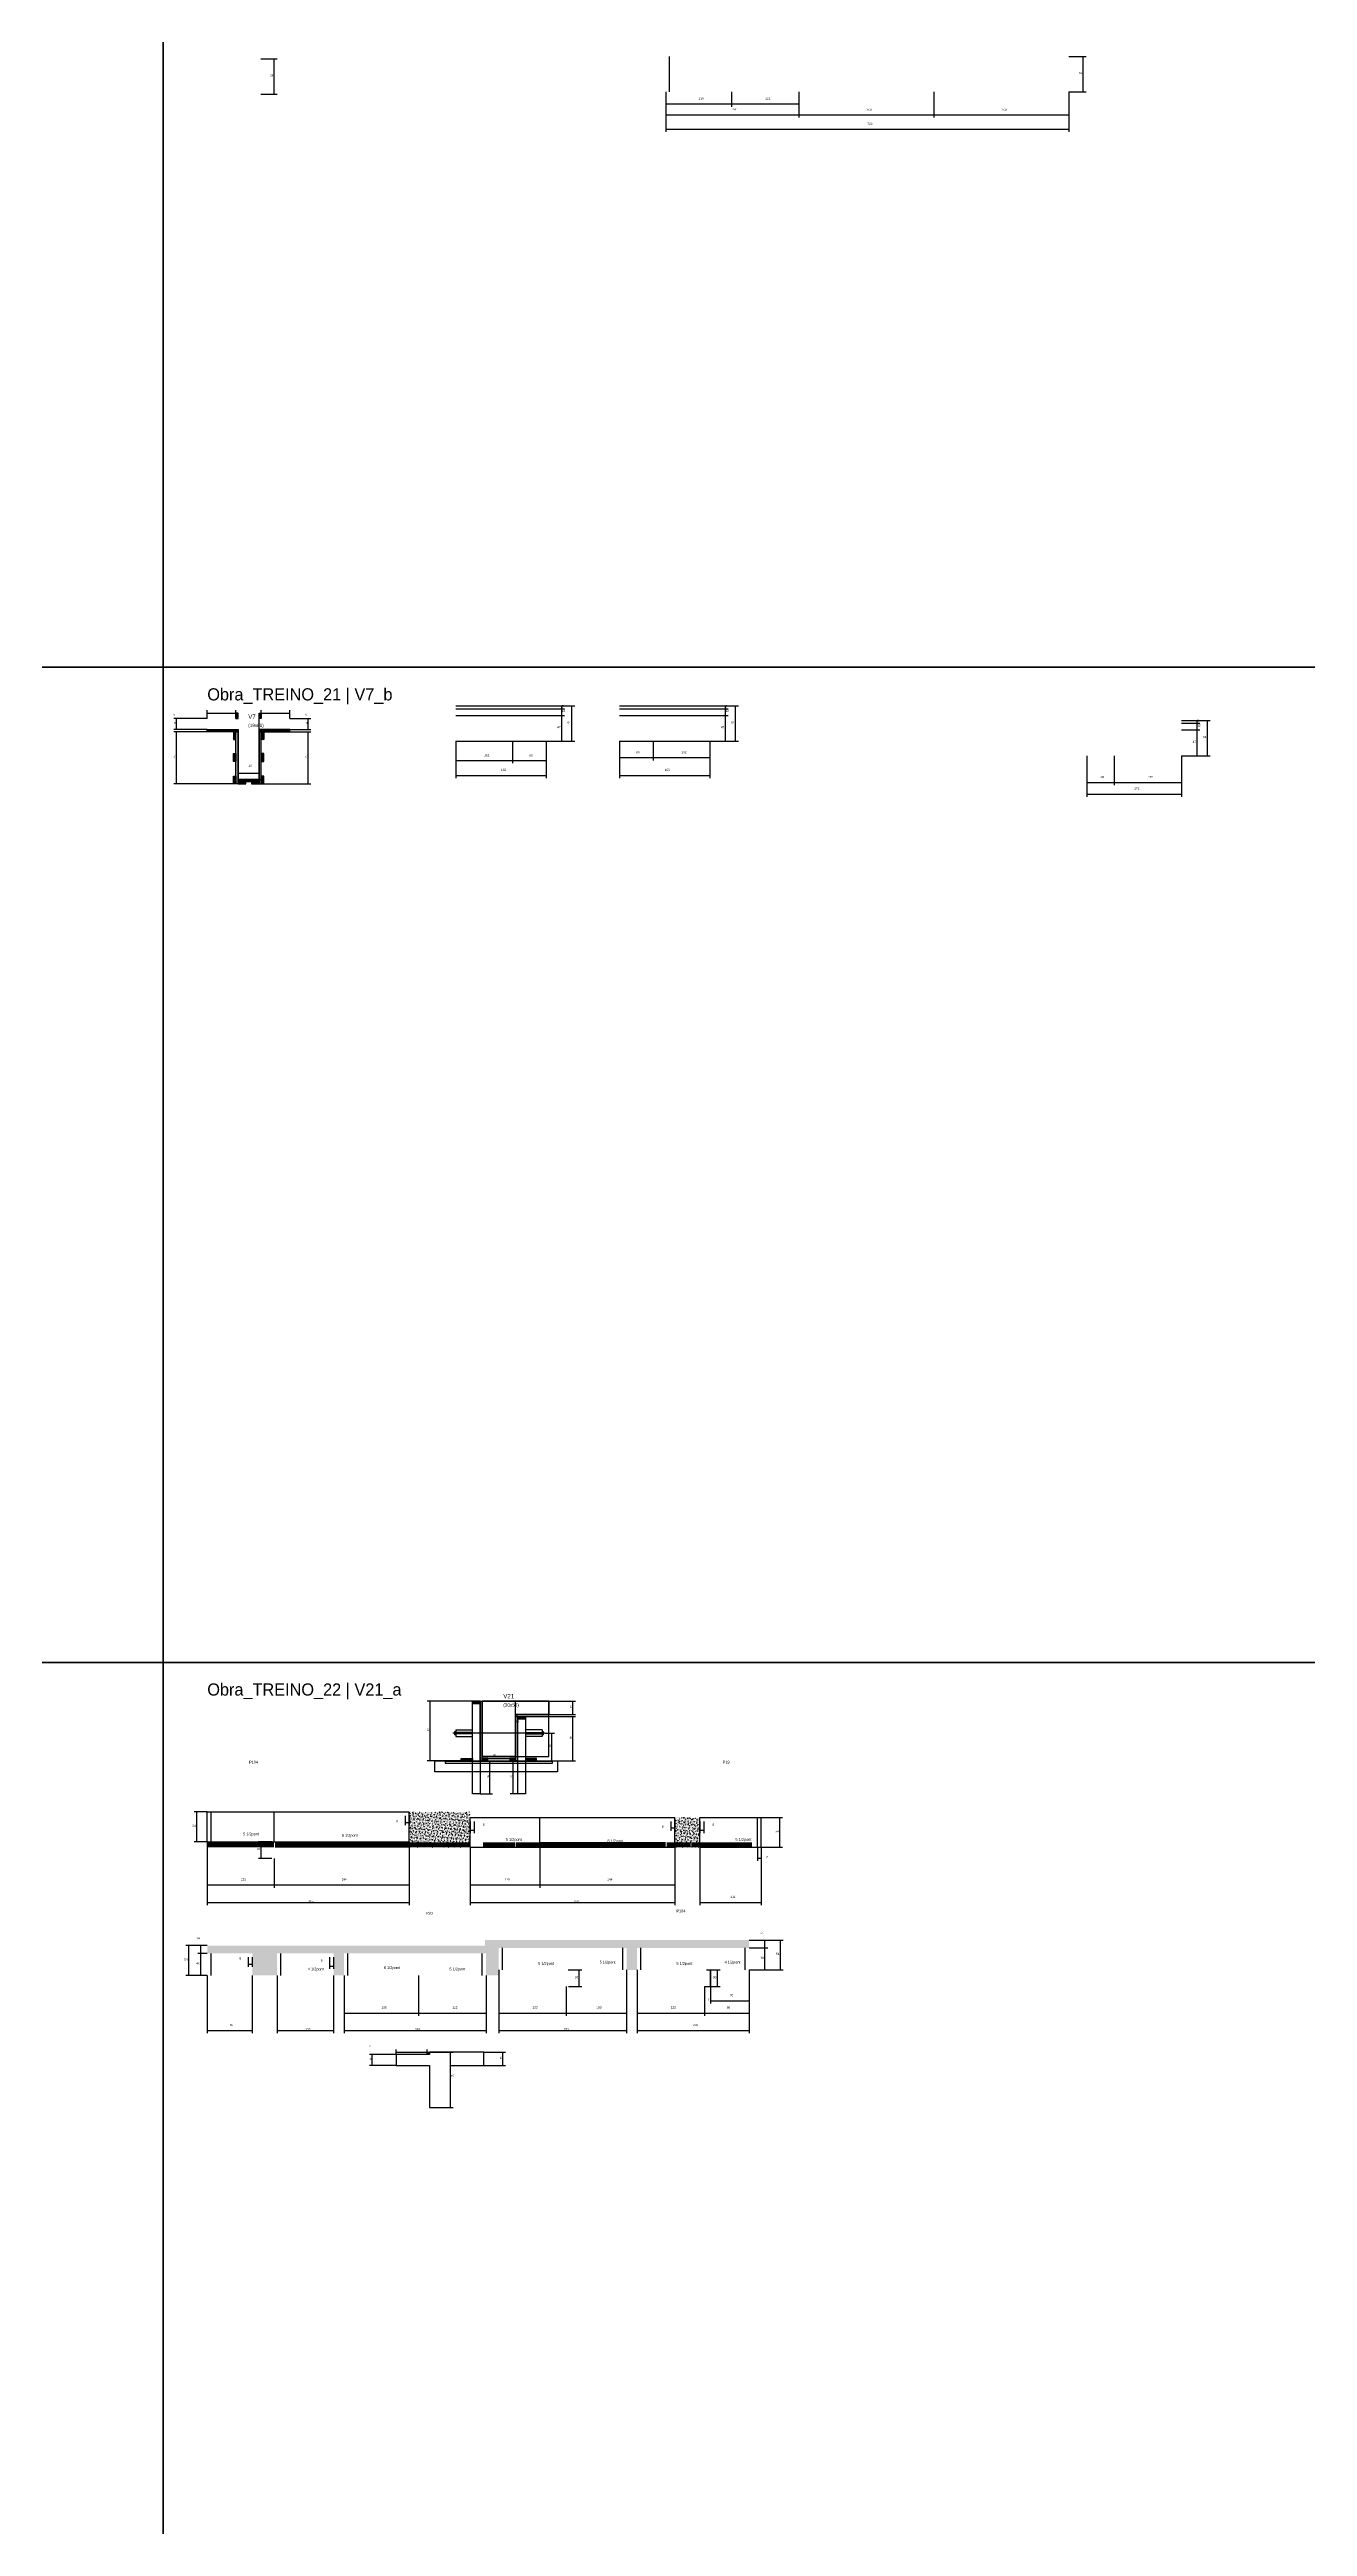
# Model space of a CAD drawing. Header units: metres. Extents: x -41 to 34840, y -36000 to 1848.
# Drawn here: x 8495 to 10769, y -26763 to -22283 of the extents above; entities that cross this region are included whole.
import ezdxf

# ---------------------------------------------------------------- set-up
doc = ezdxf.new("R2010")
doc.units = ezdxf.units.M
for name, color, linetype in [('barrote', 126, 'Continuous'), ('CELL_BORDER', 8, 'Continuous'), ('CONCRETO', 251, 'Continuous'), ('COTA', 4, 'Continuous'), ('Cota Seção (2x)', 4, 'Continuous'), ('Hachura', 253, 'Continuous'), ('LABEL_ID', 3, 'Continuous'), ('Madeira', 126, 'Continuous'), ('NOMENCLATURA', 7, 'Continuous'), ('Painéis', 200, 'Continuous'), ('SARR_2.2x7', 40, 'Continuous'), ('SCO-___-LAJ', 4, 'Continuous'), ('TENSOR', 2, 'Continuous'), ('Texto Seção', 7, 'Continuous')]:
    doc.layers.add(name, color=color, linetype=linetype)

msp = doc.modelspace()

# ---------------------------------------------------------------- hatches: boundary and pattern name
at = {"layer": 'COTA'}
h = msp.add_hatch(dxfattribs=at)
h.set_pattern_fill('AR-CONC', scale=0.03)
h.paths.add_polyline_path([(9145, -25470.5), (9145, -25524.5), (9145, -25534.5), (9255, -25534.5), (9255, -25480.5), (9255, -25470.5)])
h = msp.add_hatch(dxfattribs=at)
h.set_pattern_fill('AR-CONC', scale=0.03)
h.paths.add_polyline_path([(9670.2, -25480.5), (9625.2, -25480.5), (9625.2, -25534.5), (9670.2, -25534.5)])
h = msp.add_hatch(dxfattribs=at)
h.set_pattern_fill('AR-CONC', scale=0.03)
h.paths.add_polyline_path([(9282.1, -25712.3), (8780, -25712.3), (8780, -25726.3), (8861.2, -25726.3), (8861.2, -25766.3), (8906.2, -25766.3), (8906.2, -25726.3), (9008.3, -25726.3), (9008.3, -25766.3), (9027.3, -25766.3), (9027.3, -25726.3), (9283.9, -25726.3), (9283.9, -25766.3), (9306.9, -25766.3), (9306.9, -25756.3), (9306.9, -25716.3), (9537.9, -25716.3), (9537.9, -25756.3), (9556.9, -25756.3), (9556.9, -25716.3), (9759.4, -25716.3), (9759.4, -25702.3), (9282.1, -25702.3)])
at = {"layer": 'Hachura'}
h = msp.add_hatch(color=8, dxfattribs=at)
h.dxf.hatch_style = 1
h.paths.add_polyline_path([(8780, -23516.8), (8780, -23512.8), (8780, -23512.8), (8835.6, -23512.8), (8835.6, -23512.8), (8835.6, -23516.8), (8835.6, -23516.8), (8780, -23516.8)])
h = msp.add_hatch(dxfattribs=at)
h.set_pattern_fill('ANSI31', scale=0.5)
h.paths.add_polyline_path([(8831.6, -23516.8), (8827.2, -23516.8), (8827.2, -23516.8), (8827.2, -23530.8), (8827.2, -23530.8), (8831.6, -23530.8), (8831.6, -23530.8), (8831.6, -23516.8)])
h = msp.add_hatch(color=8, dxfattribs=at)
h.dxf.hatch_style = 1
h.paths.add_polyline_path([(8835.6, -23482.8), (8831.6, -23482.8), (8831.6, -23482.8), (8831.6, -23492.8), (8831.6, -23492.8), (8835.6, -23492.8), (8835.6, -23492.8), (8835.6, -23482.8)])
h = msp.add_hatch(color=8, dxfattribs=at)
h.dxf.hatch_style = 1
h.paths.add_polyline_path([(8831.6, -23516.8), (8835.6, -23516.8), (8835.6, -23516.8), (8835.6, -23610.8), (8835.6, -23610.8), (8831.6, -23610.8), (8831.6, -23610.8), (8831.6, -23516.8)])
h = msp.add_hatch(color=8, dxfattribs=at)
h.dxf.hatch_style = 1
h.paths.add_polyline_path([(8873.6, -23482.8), (8877.6, -23482.8), (8877.6, -23482.8), (8877.6, -23492.8), (8877.6, -23492.8), (8873.6, -23492.8), (8873.6, -23492.8), (8873.6, -23482.8)])
h = msp.add_hatch(color=8, dxfattribs=at)
h.dxf.hatch_style = 1
h.paths.add_polyline_path([(8929.2, -23516.8), (8929.2, -23512.8), (8929.2, -23512.8), (8873.6, -23512.8), (8873.6, -23512.8), (8873.6, -23516.8), (8873.6, -23516.8), (8929.2, -23516.8)])
h = msp.add_hatch(color=8, dxfattribs=at)
h.dxf.hatch_style = 1
h.paths.add_polyline_path([(8877.6, -23516.8), (8873.6, -23516.8), (8873.6, -23516.8), (8873.6, -23610.8), (8873.6, -23610.8), (8877.6, -23610.8), (8877.6, -23610.8), (8877.6, -23516.8)])
h = msp.add_hatch(dxfattribs=at)
h.set_pattern_fill('ANSI31', scale=0.5)
h.paths.add_polyline_path([(8877.6, -23516.8), (8882, -23516.8), (8882, -23516.8), (8882, -23530.8), (8882, -23530.8), (8877.6, -23530.8), (8877.6, -23530.8), (8877.6, -23516.8)])
h = msp.add_hatch(dxfattribs=at)
h.set_pattern_fill('ANSI31', scale=0.5)
h.paths.add_polyline_path([(8831.6, -23570.3), (8827.2, -23570.3), (8827.2, -23570.3), (8827.2, -23556.3), (8827.2, -23556.3), (8831.6, -23556.3), (8831.6, -23556.3), (8831.6, -23570.3)])
h = msp.add_hatch(dxfattribs=at)
h.set_pattern_fill('ANSI31', scale=0.5)
h.paths.add_polyline_path([(8877.6, -23570.3), (8882, -23570.3), (8882, -23570.3), (8882, -23556.3), (8882, -23556.3), (8877.6, -23556.3), (8877.6, -23556.3), (8877.6, -23570.3)])
h = msp.add_hatch(dxfattribs=at)
h.set_pattern_fill('ANSI31', scale=0.5)
h.paths.add_polyline_path([(8831.6, -23610.8), (8827.2, -23610.8), (8827.2, -23610.8), (8827.2, -23596.8), (8827.2, -23596.8), (8831.6, -23596.8), (8831.6, -23596.8), (8831.6, -23610.8)])
h = msp.add_hatch(color=8, dxfattribs=at)
h.dxf.hatch_style = 1
h.paths.add_polyline_path([(8873.6, -23606.4), (8873.6, -23602.8), (8873.6, -23602.8), (8835.6, -23602.8), (8835.6, -23602.8), (8835.6, -23606.4), (8835.6, -23606.4), (8873.6, -23606.4)])
h = msp.add_hatch(dxfattribs=at)
h.set_pattern_fill('ANSI31', scale=0.5)
h.paths.add_polyline_path([(8849.6, -23610.8), (8849.6, -23606.4), (8849.6, -23606.4), (8835.6, -23606.4), (8835.6, -23606.4), (8835.6, -23610.8), (8835.6, -23610.8), (8849.6, -23610.8)])
h = msp.add_hatch(dxfattribs=at)
h.set_pattern_fill('ANSI31', scale=0.5)
h.paths.add_polyline_path([(8873.6, -23610.8), (8873.6, -23606.4), (8873.6, -23606.4), (8859.6, -23606.4), (8859.6, -23606.4), (8859.6, -23610.8), (8859.6, -23610.8), (8873.6, -23610.8)])
h = msp.add_hatch(dxfattribs=at)
h.set_pattern_fill('ANSI31', scale=0.5)
h.paths.add_polyline_path([(8877.6, -23610.8), (8882, -23610.8), (8882, -23610.8), (8882, -23596.8), (8882, -23596.8), (8877.6, -23596.8), (8877.6, -23596.8), (8877.6, -23610.8)])
h = msp.add_hatch(dxfattribs=at)
h.set_pattern_fill('ANSI31', scale=0.5)
h.paths.add_polyline_path([(9259.1, -25270), (9259.1, -25274.4), (9259.1, -25274.4), (9273.1, -25274.4), (9273.1, -25274.4), (9273.1, -25270), (9273.1, -25270), (9259.1, -25270)])
h = msp.add_hatch(color=8, dxfattribs=at)
h.dxf.hatch_style = 1
h.paths.add_polyline_path([(9273.1, -25270), (9277.1, -25270), (9277.1, -25270), (9277.1, -25378), (9277.1, -25378), (9273.1, -25378), (9273.1, -25378), (9273.1, -25270)])
h = msp.add_hatch(color=8, dxfattribs=at)
h.dxf.hatch_style = 1
h.paths.add_polyline_path([(9397.1, -25298), (9397.1, -25294), (9397.1, -25294), (9337.1, -25294), (9337.1, -25294), (9337.1, -25298), (9337.1, -25298), (9397.1, -25298)])
h = msp.add_hatch(color=8, dxfattribs=at)
h.dxf.hatch_style = 1
h.paths.add_polyline_path([(9341.1, -25298), (9337.1, -25298), (9337.1, -25298), (9337.1, -25378), (9337.1, -25378), (9341.1, -25378), (9341.1, -25378), (9341.1, -25298)])
h = msp.add_hatch(dxfattribs=at)
h.set_pattern_fill('ANSI31', scale=0.5)
h.paths.add_polyline_path([(9355.1, -25298), (9355.1, -25302.4), (9355.1, -25302.4), (9341.1, -25302.4), (9341.1, -25302.4), (9341.1, -25298), (9341.1, -25298), (9355.1, -25298)])
h = msp.add_hatch(dxfattribs=at)
h.set_pattern_fill('ANSI31', scale=0.5)
h.paths.add_polyline_path([(9239.1, -25378), (9239.1, -25373.6), (9239.1, -25373.6), (9259.1, -25373.6), (9259.1, -25373.6), (9259.1, -25378), (9259.1, -25378), (9239.1, -25378)])
h = msp.add_hatch(color=8, dxfattribs=at)
h.dxf.hatch_style = 1
h.paths.add_polyline_path([(9337.1, -25373.6), (9337.1, -25370), (9337.1, -25370), (9277.1, -25370), (9277.1, -25370), (9277.1, -25373.6), (9277.1, -25373.6), (9337.1, -25373.6)])
h = msp.add_hatch(dxfattribs=at)
h.set_pattern_fill('ANSI31', scale=0.5)
h.paths.add_polyline_path([(9287.1, -25378), (9287.1, -25373.6), (9287.1, -25373.6), (9277.1, -25373.6), (9277.1, -25373.6), (9277.1, -25378), (9277.1, -25378), (9287.1, -25378)])
h = msp.add_hatch(dxfattribs=at)
h.set_pattern_fill('ANSI31', scale=0.5)
h.paths.add_polyline_path([(9337.1, -25378), (9337.1, -25373.6), (9337.1, -25373.6), (9327.1, -25373.6), (9327.1, -25373.6), (9327.1, -25378), (9327.1, -25378), (9337.1, -25378)])
h = msp.add_hatch(dxfattribs=at)
h.set_pattern_fill('ANSI31', scale=0.5)
h.paths.add_polyline_path([(9375.1, -25378), (9375.1, -25373.6), (9375.1, -25373.6), (9355.1, -25373.6), (9355.1, -25373.6), (9355.1, -25378), (9355.1, -25378), (9375.1, -25378)])
h = msp.add_hatch(color=8, dxfattribs=at)
h.dxf.hatch_style = 1
h.paths.add_polyline_path([(9177.7, -25905.2), (9181.7, -25905.2), (9181.7, -25905.2), (9181.7, -25909.2), (9181.7, -25909.2), (9177.7, -25909.2), (9177.7, -25909.2), (9177.7, -25905.2)])

# ---------------------------------------------------------------- linework, layer by layer
for p, q in [((9227.1, -25325), (9227.1, -25331)), ((9227.1, -25325), (9229.1, -25325)), ((9229.1, -25331), (9227.1, -25331)), ((9229.1, -25322), (9229.1, -25334)), ((9229.1, -25322), (9259.1, -25322)), ((9259.1, -25327), (9229.1, -25327)), ((9259.1, -25329), (9229.1, -25329)), ((9229.1, -25334), (9259.1, -25334)), ((9385.1, -25322), (9355.1, -25322)), ((9355.1, -25327), (9385.1, -25327)), ((9355.1, -25329), (9385.1, -25329)), ((9385.1, -25334), (9355.1, -25334)), ((9385.1, -25322), (9385.1, -25334)), ((9385.1, -25325), (9387.1, -25325)), ((9385.1, -25331), (9387.1, -25331)), ((9387.1, -25325), (9387.1, -25331))]:
    msp.add_line(p, q)
at = {"layer": 'barrote'}
msp.add_lwpolyline([(9413, -25398), (9191.4, -25398), (9191.4, -25378), (9413, -25378)], close=True, dxfattribs=at)
at = {"layer": 'CELL_BORDER'}
for points in [[(5800, -23400), (8700, -23400), (8700, -21600), (5800, -21600)], [(8700, -23400), (11600, -23400), (11600, -21600), (8700, -21600)], [(5800, -25200), (8700, -25200), (8700, -23400), (5800, -23400)], [(8700, -25200), (11600, -25200), (11600, -23400), (8700, -23400)], [(5800, -27000), (8700, -27000), (8700, -25200), (5800, -25200)], [(8700, -27000), (11600, -27000), (11600, -25200), (8700, -25200)]]:
    msp.add_lwpolyline(points, close=True, dxfattribs=at)
at = {"layer": 'CONCRETO'}
for points in [[(9277.1, -25290), (9277.1, -25270), (9397.1, -25270), (9397.1, -25294), (9337.1, -25294), (9337.1, -25370), (9277.1, -25370), (9277.1, -25290)], [(9277.1, -25370), (9397.1, -25370), (9397.1, -25270), (9277.1, -25270)]]:
    msp.add_lwpolyline(points, close=True, dxfattribs=at)
for points in [[(9181.7, -25909.2), (9121.7, -25909.2), (9121.7, -25929.2), (9181.7, -25929.2), (9181.7, -26005.2), (9219.7, -26005.2), (9219.7, -25939.2), (9219.7, -25929.2), (9279.7, -25929.2)], [(9279.7, -25929.2), (9279.7, -25905.2), (9181.7, -25905.2)]]:
    msp.add_lwpolyline(points, dxfattribs=at)
at = {"layer": 'COTA'}
for p, q in [((8877, -22299.7), (8906, -22299.7)), ((8901, -22363.7), (8901, -22299.7)), ((10337.6, -22295.2), (10368.5, -22295.2)), ((10363.5, -22359.2), (10363.5, -22295.2)), ((8877, -22363.7), (8906, -22363.7)), ((9608.6, -22359.2), (9608.6, -22431.8)), ((9608.6, -22359.2), (9608.6, -22386.1)), ((9608.6, -22359.2), (9608.6, -22405.9)), ((9608.6, -22381.1), (9727.6, -22381.1)), ((9608.6, -22400.9), (9849.6, -22400.9)), ((9727.6, -22359.2), (9727.6, -22386.1)), ((9727.6, -22359.2), (9727.6, -22386.1)), ((9727.6, -22381.1), (9849.6, -22381.1)), ((9849.6, -22359.2), (9849.6, -22405.9)), ((9849.6, -22359.2), (9849.6, -22386.1)), ((9849.6, -22359.2), (9849.6, -22405.9)), ((9849.6, -22400.9), (10093.6, -22400.9)), ((10093.6, -22359.2), (10093.6, -22405.9)), ((10093.6, -22359.2), (10093.6, -22405.9)), ((10093.6, -22400.9), (10337.6, -22400.9)), ((10337.6, -22359.2), (10337.6, -22431.8)), ((10337.6, -22359.2), (10337.6, -22405.9)), ((10337.6, -22359.2), (10368.5, -22359.2)), ((9608.6, -22426.8), (10337.6, -22426.8)), ((9392.4, -23470), (9444.2, -23470)), ((9392.4, -23470), (9425.7, -23470)), ((9392.4, -23475), (9425.7, -23475)), ((9392.4, -23475), (9425.7, -23475)), ((9420.7, -23475), (9420.7, -23470)), ((9420.7, -23487), (9420.7, -23475)), ((9439.2, -23534), (9439.2, -23470)), ((9688.2, -23470), (9740, -23470)), ((9688.2, -23470), (9721.5, -23470)), ((9688.2, -23475), (9721.5, -23475)), ((9688.2, -23475), (9721.5, -23475)), ((9716.5, -23475), (9716.5, -23470)), ((9716.5, -23487), (9716.5, -23475)), ((9735, -23534), (9735, -23470)), ((8780, -23492.8), (8719.4, -23492.8)), ((8780, -23512.8), (8719.4, -23512.8)), ((8780, -23516.8), (8719.4, -23516.8)), ((8724.4, -23512.8), (8724.4, -23492.8)), ((8724.4, -23610.8), (8724.4, -23516.8)), ((8780, -23492.8), (8780, -23477.8)), ((8780, -23482.8), (8831.6, -23482.8)), ((8831.6, -23482.8), (8831.6, -23477.8)), ((8877.6, -23482.8), (8877.6, -23477.8)), ((8877.6, -23482.8), (8929.2, -23482.8)), ((8929.2, -23492.8), (8929.2, -23477.8)), ((8929.2, -23492.8), (8967.4, -23492.8)), ((8929.2, -23512.8), (8967.4, -23512.8)), ((8929.2, -23516.8), (8967.4, -23516.8)), ((8962.4, -23512.8), (8962.4, -23492.8)), ((8962.4, -23610.8), (8962.4, -23516.8)), ((9392.4, -23487), (9425.7, -23487)), ((9392.4, -23487), (9425.7, -23487)), ((9420.7, -23534), (9420.7, -23487)), ((9688.2, -23487), (9721.5, -23487)), ((9688.2, -23487), (9721.5, -23487)), ((9716.5, -23534), (9716.5, -23487)), ((10541.1, -23496.3), (10592.9, -23496.3)), ((10541.1, -23496.3), (10574.4, -23496.3)), ((10541.1, -23501.3), (10574.4, -23501.3)), ((10541.1, -23501.3), (10574.4, -23501.3)), ((10541.1, -23513.3), (10574.4, -23513.3)), ((10541.1, -23513.3), (10574.4, -23513.3)), ((10569.4, -23501.3), (10569.4, -23496.3)), ((10569.4, -23513.3), (10569.4, -23501.3)), ((10569.4, -23560.3), (10569.4, -23513.3)), ((10587.9, -23560.3), (10587.9, -23496.3)), ((9229.4, -23534), (9229.4, -23600.8)), ((9229.4, -23534), (9229.4, -23573.7)), ((9331.9, -23534), (9331.9, -23573.7)), ((9331.9, -23534), (9331.9, -23573.7)), ((9392.4, -23534), (9392.4, -23600.8)), ((9392.4, -23534), (9425.7, -23534)), ((9392.4, -23534), (9444.2, -23534)), ((9392.4, -23534), (9392.4, -23573.7)), ((9525.2, -23534), (9525.2, -23600.8)), ((9525.2, -23534), (9525.2, -23568.4)), ((9525.2, -23563.4), (9585.7, -23563.4)), ((9585.7, -23534), (9585.7, -23568.4)), ((9585.7, -23534), (9585.7, -23568.4)), ((9585.7, -23563.4), (9688.2, -23563.4)), ((9688.2, -23534), (9688.2, -23600.8)), ((9688.2, -23534), (9721.5, -23534)), ((9688.2, -23534), (9740, -23534)), ((9688.2, -23534), (9688.2, -23568.4)), ((10370.1, -23560.3), (10370.1, -23634.5)), ((10370.1, -23560.3), (10370.1, -23613.2)), ((10419.1, -23560.3), (10419.1, -23613.2)), ((10419.1, -23560.3), (10419.1, -23613.2)), ((10541.1, -23560.3), (10541.1, -23634.5)), ((10541.1, -23560.3), (10574.4, -23560.3)), ((10541.1, -23560.3), (10592.9, -23560.3)), ((10541.1, -23560.3), (10541.1, -23613.2)), ((9229.4, -23568.7), (9331.9, -23568.7)), ((9229.4, -23595.8), (9392.4, -23595.8)), ((9331.9, -23568.7), (9392.4, -23568.7)), ((9525.2, -23595.8), (9688.2, -23595.8)), ((10370.1, -23608.2), (10419.1, -23608.2)), ((10419.1, -23608.2), (10541.1, -23608.2)), ((8827.2, -23610.8), (8719.4, -23610.8)), ((8882, -23610.8), (8967.4, -23610.8)), ((10370.1, -23629.5), (10541.1, -23629.5)), ((9259.1, -25270), (9177.6, -25270)), ((9182.6, -25378), (9182.6, -25270)), ((9397.1, -25270), (9445.5, -25270)), ((9397.1, -25294), (9445.5, -25294)), ((9397.1, -25298), (9445.5, -25298)), ((9440.5, -25294), (9440.5, -25270)), ((9440.5, -25378), (9440.5, -25298)), ((9390.1, -25328), (9407.6, -25328)), ((9402.6, -25378), (9402.6, -25328)), ((9239.1, -25378), (9177.6, -25378)), ((9273.1, -25378), (9295.8, -25378)), ((9290.8, -25438), (9290.8, -25378)), ((9341.1, -25378), (9327.7, -25378)), ((9332.7, -25438), (9332.7, -25378)), ((9375.1, -25378), (9445.5, -25378)), ((9390.1, -25378), (9407.6, -25378)), ((9273.1, -25438), (9295.8, -25438)), ((9341.1, -25438), (9327.7, -25438)), ((8780, -25470.5), (8756, -25470.5)), ((8761, -25524.5), (8761, -25470.5)), ((9137.5, -25477.5), (9137.5, -25494.4)), ((9137.5, -25489.4), (9145, -25489.4)), ((9145, -25477.5), (9145, -25494.4)), ((9255, -25487.5), (9255, -25508.6)), ((9262.5, -25487.5), (9262.5, -25508.6)), ((9617.7, -25487.5), (9617.7, -25504.4)), ((9625.2, -25487.5), (9625.2, -25504.4)), ((9670.2, -25487.5), (9670.2, -25508.6)), ((9677.7, -25487.5), (9677.7, -25508.6)), ((9781.4, -25480.5), (9819.9, -25480.5)), ((9814.9, -25534.5), (9814.9, -25480.5)), ((8780, -25524.5), (8756, -25524.5)), ((8780, -25524.5), (8780, -25607.5)), ((8780, -25524.5), (8780, -25639.1)), ((8897.5, -25524.5), (8872.5, -25524.5)), ((8877.5, -25554.5), (8877.5, -25524.5)), ((9145, -25524.5), (9145, -25639.1)), ((9145, -25524.5), (9145, -25607.5)), ((9255, -25503.6), (9262.5, -25503.6)), ((9255, -25534.5), (9255, -25607.5)), ((9255, -25534.5), (9255, -25639.1)), ((9381.2, -25534.5), (9381.2, -25607.5)), ((9381.2, -25534.5), (9381.2, -25607.5)), ((9617.7, -25499.4), (9625.2, -25499.4)), ((9625.2, -25534.5), (9625.2, -25639.1)), ((9625.2, -25534.5), (9625.2, -25607.5)), ((9670.2, -25503.6), (9677.7, -25503.6)), ((9670.2, -25534.5), (9670.2, -25639.1)), ((9774.4, -25534.5), (9774.4, -25559.2)), ((9781.4, -25534.5), (9781.4, -25639.1)), ((9781.4, -25534.5), (9781.4, -25559.2)), ((9781.4, -25534.5), (9819.9, -25534.5)), ((8896.7, -25554.5), (8872.5, -25554.5)), ((8901, -25554.5), (8901, -25607.5)), ((8901, -25554.5), (8901, -25607.5)), ((9774.4, -25554.2), (9781.4, -25554.2)), ((8780, -25602.5), (8901, -25602.5)), ((8901, -25602.5), (9145, -25602.5)), ((9255, -25602.5), (9381.2, -25602.5)), ((9381.2, -25602.5), (9625.2, -25602.5)), ((8780, -25634.1), (9145, -25634.1)), ((9255, -25634.1), (9625.2, -25634.1)), ((9670.2, -25634.1), (9781.4, -25634.1)), ((8780, -25712.3), (8741.4, -25712.3)), ((8746.4, -25766.3), (8746.4, -25712.3)), ((8780, -25712.3), (8763.1, -25712.3)), ((8768.1, -25726.3), (8768.1, -25712.3)), ((9759.4, -25702.3), (9793, -25702.3)), ((9759.4, -25702.3), (9821, -25702.3)), ((9759.4, -25716.3), (9793, -25716.3)), ((9759.4, -25716.3), (9793, -25716.3)), ((9788, -25716.3), (9788, -25702.3)), ((9788, -25756.3), (9788, -25716.3)), ((9816, -25756.3), (9816, -25702.3)), ((8780, -25726.3), (8763.1, -25726.3)), ((8780, -25726.3), (8763.1, -25726.3)), ((8768.1, -25766.3), (8768.1, -25726.3)), ((8853.7, -25733.3), (8853.7, -25750.6)), ((8853.7, -25745.6), (8861.2, -25745.6)), ((8861.2, -25733.3), (8861.2, -25750.6)), ((9000.8, -25733.3), (9000.8, -25754.3)), ((9000.8, -25749.3), (9008.3, -25749.3)), ((9008.3, -25733.3), (9008.3, -25754.3)), ((9306.9, -25756.3), (9306.9, -25870.9)), ((9306.9, -25756.3), (9306.9, -25839.3)), ((9432.4, -25756.3), (9457.3, -25756.3)), ((9452.3, -25786.3), (9452.3, -25756.3)), ((9537.9, -25756.3), (9537.9, -25839.3)), ((9537.9, -25756.3), (9537.9, -25870.9)), ((9556.9, -25756.3), (9556.9, -25839.3)), ((9556.9, -25756.3), (9556.9, -25870.9)), ((9682.4, -25756.3), (9707.3, -25756.3)), ((9689.9, -25786.3), (9689.9, -25756.3)), ((9689.9, -25756.3), (9694.9, -25756.3)), ((9689.9, -25756.3), (9689.9, -25817.1)), ((9702.3, -25786.3), (9702.3, -25756.3)), ((9759.4, -25756.3), (9759.4, -25839.3)), ((9759.4, -25756.3), (9759.4, -25870.9)), ((9759.4, -25756.3), (9793, -25756.3)), ((9759.4, -25756.3), (9821, -25756.3)), ((9759.4, -25756.3), (9759.4, -25817.1)), ((8780, -25766.3), (8741.4, -25766.3)), ((8780, -25766.3), (8763.1, -25766.3)), ((8780, -25766.3), (8780, -25870.9)), ((8861.2, -25766.3), (8861.2, -25870.9)), ((8906.2, -25766.3), (8906.2, -25870.9)), ((9008.3, -25766.3), (9008.3, -25870.9)), ((9027.3, -25766.3), (9027.3, -25839.3)), ((9027.3, -25766.3), (9027.3, -25870.9)), ((9161.9, -25766.3), (9161.9, -25839.3)), ((9161.9, -25766.3), (9161.9, -25839.3)), ((9283.9, -25766.3), (9283.9, -25870.9)), ((9283.9, -25766.3), (9283.9, -25839.3)), ((9428.9, -25786.3), (9428.9, -25839.3)), ((9428.9, -25786.3), (9428.9, -25839.3)), ((9433.1, -25786.3), (9457.3, -25786.3)), ((9678.9, -25786.3), (9678.9, -25839.3)), ((9678.9, -25786.3), (9678.9, -25839.3)), ((9678.9, -25786.3), (9694.9, -25786.3)), ((9683.1, -25786.3), (9707.3, -25786.3)), ((9027.3, -25834.3), (9161.9, -25834.3)), ((9161.9, -25834.3), (9283.9, -25834.3)), ((9306.9, -25834.3), (9428.9, -25834.3)), ((9428.9, -25834.3), (9537.9, -25834.3)), ((9556.9, -25834.3), (9678.9, -25834.3)), ((9678.9, -25834.3), (9759.4, -25834.3)), ((9689.9, -25812.1), (9759.4, -25812.1)), ((8780, -25865.9), (8861.2, -25865.9)), ((8906.2, -25865.9), (9008.3, -25865.9)), ((9027.3, -25865.9), (9283.9, -25865.9)), ((9306.9, -25865.9), (9537.9, -25865.9)), ((9556.9, -25865.9), (9759.4, -25865.9)), ((9121.7, -25909.2), (9073.3, -25909.2)), ((9121.7, -25929.2), (9073.3, -25929.2)), ((9078.3, -25929.2), (9078.3, -25909.2)), ((9121.7, -25909.2), (9121.7, -25900.2)), ((9121.7, -25905.2), (9177.7, -25905.2)), ((9177.7, -25905.2), (9177.7, -25900.2)), ((9279.7, -25905.2), (9319.1, -25905.2)), ((9279.7, -25929.2), (9319.1, -25929.2)), ((9314.1, -25929.2), (9314.1, -25905.2))]:
    msp.add_line(p, q, dxfattribs=at)
at = {"layer": 'Cota Seção (2x)'}
for p, q in [((8873.6, -23602.8), (8873.6, -23482.8)), ((8873.6, -23482.8), (8878.6, -23482.8)), ((8835.6, -23602.8), (8835.6, -23586.8)), ((8835.6, -23591.8), (8873.6, -23591.8)), ((8873.6, -23602.8), (8873.6, -23586.8)), ((8873.6, -23602.8), (8878.6, -23602.8)), ((9337.1, -25370), (9337.1, -25270)), ((9337.1, -25270), (9342.1, -25270)), ((9277.1, -25370), (9277.1, -25365)), ((9277.1, -25370), (9337.1, -25370)), ((9337.1, -25370), (9337.1, -25365)), ((9337.1, -25370), (9342.1, -25370)), ((9181.7, -25905.2), (9224.7, -25905.2)), ((9219.7, -26005.2), (9219.7, -25905.2)), ((9181.7, -26005.2), (9224.7, -26005.2))]:
    msp.add_line(p, q, dxfattribs=at)
at = {"layer": 'Madeira'}
for points in [[(8831.6, -23516.8), (8827.2, -23516.8), (8827.2, -23530.8), (8831.6, -23530.8)], [(8877.6, -23516.8), (8882, -23516.8), (8882, -23530.8), (8877.6, -23530.8)], [(8831.6, -23570.3), (8827.2, -23570.3), (8827.2, -23556.3), (8831.6, -23556.3)], [(8877.6, -23570.3), (8882, -23570.3), (8882, -23556.3), (8877.6, -23556.3)], [(8831.6, -23610.8), (8827.2, -23610.8), (8827.2, -23596.8), (8831.6, -23596.8)], [(8849.6, -23610.8), (8849.6, -23606.4), (8835.6, -23606.4), (8835.6, -23610.8)], [(8873.6, -23610.8), (8873.6, -23606.4), (8859.6, -23606.4), (8859.6, -23610.8)], [(8877.6, -23610.8), (8882, -23610.8), (8882, -23596.8), (8877.6, -23596.8)], [(9259.1, -25270), (9259.1, -25274.4), (9273.1, -25274.4), (9273.1, -25270)], [(9259.1, -25270), (9273.1, -25270), (9273.1, -25438), (9259.1, -25438)], [(9355.1, -25298), (9355.1, -25302.4), (9341.1, -25302.4), (9341.1, -25298)], [(9355.1, -25438), (9341.1, -25438), (9341.1, -25298), (9355.1, -25298)], [(9413, -25398), (9191.4, -25398), (9191.4, -25378), (9413, -25378)], [(9239.1, -25378), (9239.1, -25373.6), (9259.1, -25373.6), (9259.1, -25378)], [(9287.1, -25378), (9287.1, -25373.6), (9277.1, -25373.6), (9277.1, -25378)], [(9337.1, -25378), (9337.1, -25373.6), (9327.1, -25373.6), (9327.1, -25378)], [(9375.1, -25378), (9375.1, -25373.6), (9355.1, -25373.6), (9355.1, -25378)]]:
    msp.add_lwpolyline(points, close=True, dxfattribs=at)
at = {"layer": 'Painéis'}
for p, q in [((9229.4, -23470), (9392.4, -23470)), ((9229.4, -23475), (9392.4, -23475)), ((9525.2, -23470), (9688.2, -23470)), ((9525.2, -23475), (9688.2, -23475)), ((8780, -23512.8), (8835.6, -23512.8)), ((8780, -23516.8), (8780, -23512.8)), ((8831.6, -23492.8), (8831.6, -23482.8)), ((8835.6, -23516.8), (8835.6, -23512.8)), ((8835.6, -23610.8), (8835.6, -23516.8)), ((8873.6, -23512.8), (8929.2, -23512.8)), ((8873.6, -23516.8), (8873.6, -23512.8)), ((8873.6, -23610.8), (8873.6, -23516.8)), ((8877.6, -23492.8), (8877.6, -23482.8)), ((8929.2, -23516.8), (8929.2, -23512.8)), ((9229.4, -23487), (9392.4, -23487)), ((9525.2, -23487), (9688.2, -23487)), ((9229.4, -23534), (9392.4, -23534)), ((9525.2, -23534), (9688.2, -23534)), ((9277.1, -25378), (9277.1, -25270)), ((9337.1, -25294), (9397.1, -25294)), ((9337.1, -25298), (9337.1, -25294)), ((9337.1, -25378), (9337.1, -25298)), ((9397.1, -25298), (9397.1, -25294)), ((9277.1, -25370), (9337.1, -25370)), ((9277.1, -25373.6), (9277.1, -25370)), ((9337.1, -25373.6), (9337.1, -25370)), ((8780, -25470.5), (9145, -25470.5)), ((8780, -25524.5), (8780, -25470.5)), ((8901, -25524.5), (8901, -25470.5)), ((9145, -25524.5), (9145, -25470.5)), ((9255, -25480.5), (9625.2, -25480.5)), ((9255, -25534.5), (9255, -25480.5)), ((9381.2, -25534.5), (9381.2, -25480.5)), ((9625.2, -25534.5), (9625.2, -25480.5)), ((9670.2, -25480.5), (9781.4, -25480.5)), ((9670.2, -25534.5), (9670.2, -25480.5)), ((9781.4, -25534.5), (9781.4, -25480.5)), ((8780, -25524.5), (9145, -25524.5)), ((9145, -25534.5), (9145, -25524.5)), ((9255, -25534.5), (9625.2, -25534.5)), ((9670.2, -25534.5), (9781.4, -25534.5))]:
    msp.add_line(p, q, dxfattribs=at)
for points in [[(8780, -23516.8), (8780, -23512.8), (8835.6, -23512.8), (8835.6, -23516.8)], [(8835.6, -23482.8), (8831.6, -23482.8), (8831.6, -23492.8), (8835.6, -23492.8)], [(8831.6, -23516.8), (8835.6, -23516.8), (8835.6, -23610.8), (8831.6, -23610.8)], [(8873.6, -23482.8), (8877.6, -23482.8), (8877.6, -23492.8), (8873.6, -23492.8)], [(8929.2, -23516.8), (8929.2, -23512.8), (8873.6, -23512.8), (8873.6, -23516.8)], [(8877.6, -23516.8), (8873.6, -23516.8), (8873.6, -23610.8), (8877.6, -23610.8)], [(8873.6, -23606.4), (8873.6, -23602.8), (8835.6, -23602.8), (8835.6, -23606.4)], [(9273.1, -25270), (9277.1, -25270), (9277.1, -25378), (9273.1, -25378)], [(9397.1, -25298), (9397.1, -25294), (9337.1, -25294), (9337.1, -25298)], [(9341.1, -25298), (9337.1, -25298), (9337.1, -25378), (9341.1, -25378)], [(9337.1, -25373.6), (9337.1, -25370), (9277.1, -25370), (9277.1, -25373.6)], [(9177.7, -25905.2), (9181.7, -25905.2), (9181.7, -25909.2), (9177.7, -25909.2)]]:
    msp.add_lwpolyline(points, close=True, dxfattribs=at)
at = {"layer": 'SARR_2.2x7'}
for p, q in [((9615.6, -22359.2), (9615.6, -22295.2)), ((8787, -25524.5), (8787, -25470.5)), ((9774.4, -25534.5), (9774.4, -25480.5)), ((8781, -25526.2), (8900.5, -25526.2)), ((8781, -25527.8), (8900.5, -25527.8)), ((8781, -25529.5), (8900.5, -25529.5)), ((8781, -25531.2), (8900.5, -25531.2)), ((8781, -25532.8), (8900.5, -25532.8)), ((8902.5, -25525.6), (9144.5, -25525.6)), ((8902.5, -25526.7), (9144.5, -25526.7)), ((8902.5, -25527.8), (9144.5, -25527.8)), ((8902.5, -25528.9), (9144.5, -25528.9)), ((8902.5, -25530.1), (9144.5, -25530.1)), ((8902.5, -25531.2), (9144.5, -25531.2)), ((8902.5, -25532.3), (9144.5, -25532.3)), ((8902.5, -25533.4), (9144.5, -25533.4)), ((9146.5, -25526.2), (9254.5, -25526.2)), ((9146.5, -25527.8), (9254.5, -25527.8)), ((9146.5, -25529.5), (9254.5, -25529.5)), ((9146.5, -25531.2), (9254.5, -25531.2)), ((9146.5, -25532.8), (9254.5, -25532.8)), ((9278.5, -25526.2), (9336.5, -25526.2)), ((9278.5, -25527.8), (9336.5, -25527.8)), ((9278.5, -25529.5), (9336.5, -25529.5)), ((9278.5, -25531.2), (9336.5, -25531.2)), ((9278.5, -25532.8), (9336.5, -25532.8)), ((9338.5, -25526.2), (9380.5, -25526.2)), ((9338.5, -25527.8), (9380.5, -25527.8)), ((9338.5, -25529.5), (9380.5, -25529.5)), ((9338.5, -25531.2), (9380.5, -25531.2)), ((9338.5, -25532.8), (9380.5, -25532.8)), ((9382.5, -25525.6), (9608.5, -25525.6)), ((9382.5, -25526.7), (9608.5, -25526.7)), ((9382.5, -25527.8), (9608.5, -25527.8)), ((9382.5, -25528.9), (9608.5, -25528.9)), ((9382.5, -25530.1), (9608.5, -25530.1)), ((9382.5, -25531.2), (9608.5, -25531.2)), ((9382.5, -25532.3), (9608.5, -25532.3)), ((9382.5, -25533.4), (9608.5, -25533.4)), ((9610.5, -25526.2), (9653.5, -25526.2)), ((9610.5, -25527.8), (9653.5, -25527.8)), ((9610.5, -25529.5), (9653.5, -25529.5)), ((9610.5, -25531.2), (9653.5, -25531.2)), ((9610.5, -25532.8), (9653.5, -25532.8)), ((9655.5, -25526.2), (9764.5, -25526.2)), ((9655.5, -25527.8), (9764.5, -25527.8)), ((9655.5, -25529.5), (9764.5, -25529.5)), ((9655.5, -25531.2), (9764.5, -25531.2)), ((9655.5, -25532.8), (9764.5, -25532.8)), ((9313.9, -25756.3), (9313.9, -25716.3)), ((9530.9, -25756.3), (9530.9, -25716.3)), ((9563.9, -25756.3), (9563.9, -25716.3)), ((9752.4, -25756.3), (9752.4, -25716.3)), ((8787, -25766.3), (8787, -25726.3)), ((8913.2, -25766.3), (8913.2, -25726.3)), ((9034.3, -25766.3), (9034.3, -25726.3)), ((9276.9, -25766.3), (9276.9, -25726.3))]:
    msp.add_line(p, q, dxfattribs=at)
at = {"layer": 'SCO-___-LAJ'}
msp.add_lwpolyline([(9403.9, -25379.3), (9210.2, -25379.3), (9210.2, -25382.5), (9403.9, -25382.5)], close=True, dxfattribs=at)
at = {"layer": 'TENSOR'}
msp.add_line((9390.1, -25328), (9223.8, -25328), dxfattribs=at)

# ---------------------------------------------------------------- texts
at = {"layer": 'COTA'}
for s, p in [('64', (8893.4, -22331.7)), ('64', (10355.9, -22327.2)), ('119', (9668.1, -22373.5)), ('241', (9729.1, -22392.8)), ('122', (9788.6, -22373.5)), ('244', (9971.6, -22393.4)), ('244', (10215.6, -22393.4)), ('729', (9973.1, -22419.2)), ('5', (9420.7, -23472.5)), ('5', (9716.5, -23472.5)), ('5', (8718.9, -23487.8)), ('10', (8718.9, -23502.8)), ('5', (8956.9, -23487.8)), ('10', (8956.9, -23502.8)), ('47', (9412.6, -23510.5)), ('12', (9420.7, -23481)), ('64', (9431.1, -23502)), ('47', (9708.4, -23510.5)), ('12', (9716.5, -23481)), ('64', (9726.9, -23502)), ('5', (10569.4, -23498.8)), ('12', (10569.4, -23507.3)), ('47', (8718.9, -23563.8)), ('47', (8956.9, -23563.8)), ('102', (9280.6, -23561.1)), ('60', (9362.1, -23561.1)), ('60', (9555.4, -23555.8)), ('102', (9636.9, -23555.8)), ('47', (10561.3, -23536.8)), ('64', (10579.8, -23528.3)), ('163', (9310.9, -23587.6)), ('163', (9606.7, -23587.6)), ('49', (10394.6, -23600.6)), ('122', (10480.1, -23600.6)), ('171', (10455.6, -23621.4)), ('12', (9435, -25282)), ('54', (9177.1, -25324)), ('25', (9397.1, -25353)), ('40', (9435, -25338)), ('30', (9285.3, -25408)), ('30', (9327.2, -25408)), ('8', (9121.6, -25489.4)), ('8', (9278, -25495.4)), ('8', (9693.2, -25495.4)), ('54', (8752.9, -25497.5)), ('30', (8869.3, -25539.5)), ('8', (9601.8, -25499.4)), ('54', (9806.8, -25507.5)), ('7', (9790.2, -25554.2)), ('121', (8840.5, -25594.5)), ('244', (9023, -25594.5)), ('126', (9318.1, -25594.4)), ('244', (9503.2, -25594.5)), ('111', (9725.8, -25626.1)), ('365', (8962.5, -25634.1)), ('370', (9442.7, -25634.1)), ('14', (8760, -25701.2)), ('14', (9779.9, -25691.2)), ('54', (8738.3, -25739.3)), ('40', (8760, -25746.3)), ('8', (8838.1, -25737.5)), ('8', (8985.2, -25741.2)), ('40', (9779.9, -25736.3)), ('54', (9807.9, -25729.3)), ('30', (9444.1, -25771.3)), ('30', (9694.1, -25771.3)), ('70', (9724.6, -25804)), ('135', (9094.6, -25826.1)), ('122', (9222.9, -25826.2)), ('122', (9367.9, -25826.2)), ('109', (9483.4, -25826.2)), ('122', (9617.9, -25826.2)), ('11', (9684.4, -25812.1)), ('80', (9719.1, -25826.2)), ('81', (8820.6, -25857.8)), ('102', (8957.3, -25865.9)), ('2', (9072.8, -25895.9)), ('257', (9155.6, -25865.9)), ('231', (9424.4, -25865.9)), ('202', (9658.1, -25857.8)), ('10', (9072.8, -25919.2)), ('12', (9308.6, -25917.2))]:
    msp.add_text(s, height=4, dxfattribs=at).set_placement(p)
at = {"layer": 'Cota Seção (2x)'}
for s, p in [('60', (8873.6, -23532.5)), ('19', (8854.6, -23580.3)), ('50', (9337.1, -25308.8)), ('30', (9296.1, -25370)), ('50', (9219.7, -25948.8))]:
    msp.add_text(s, height=4, dxfattribs=at).set_placement(p)
at = {"layer": 'LABEL_ID'}
for s, p in [('Obra_TREINO_21 | V7_b', (8780, -23460)), ('Obra_TREINO_22 | V21_a', (8780, -25260))]:
    msp.add_text(s, height=22, dxfattribs=at).set_placement(p)
at = {"layer": 'NOMENCLATURA'}
for s, p in [('P104', (8855.7, -25382.9)), ('P19', (9711.9, -25382.9)), ('5 1/2pont', (8844.6, -25512.9)), ('8 1/2pont', (9023.1, -25515.4)), ('5 1/2pont', (9319.6, -25522.9)), ('8 1/2pont', (9503.3, -25525.4)), ('5 1/2pont', (9734.8, -25522.9)), ('P20', (9175.2, -25656.2)), ('P104', (9628.2, -25652.1)), ('4 1/2pont', (8961.7, -25757.2)), ('6 1/2pont', (9099.1, -25754.7)), ('5 1/2pont', (9217.7, -25757.2)), ('5 1/2pont', (9378, -25747.2)), ('5 1/2pont', (9489.2, -25744.7)), ('5 1/2pont', (9628, -25747.2)), ('4 1/2pont', (9715.1, -25744.7))]:
    msp.add_text(s, height=5, dxfattribs=at).set_placement(p)
at = {"layer": 'Texto Seção'}
for s, height, p in [('V7', 8, (8854, -23493.2)), ('(19x60)', 6, (8854, -23508.2)), ('V21', 8, (9315.1, -25265)), ('(30x50)', 6, (9315.1, -25280))]:
    msp.add_text(s, height=height, dxfattribs=at).set_placement(p)

doc.saveas('drawing.dxf')
